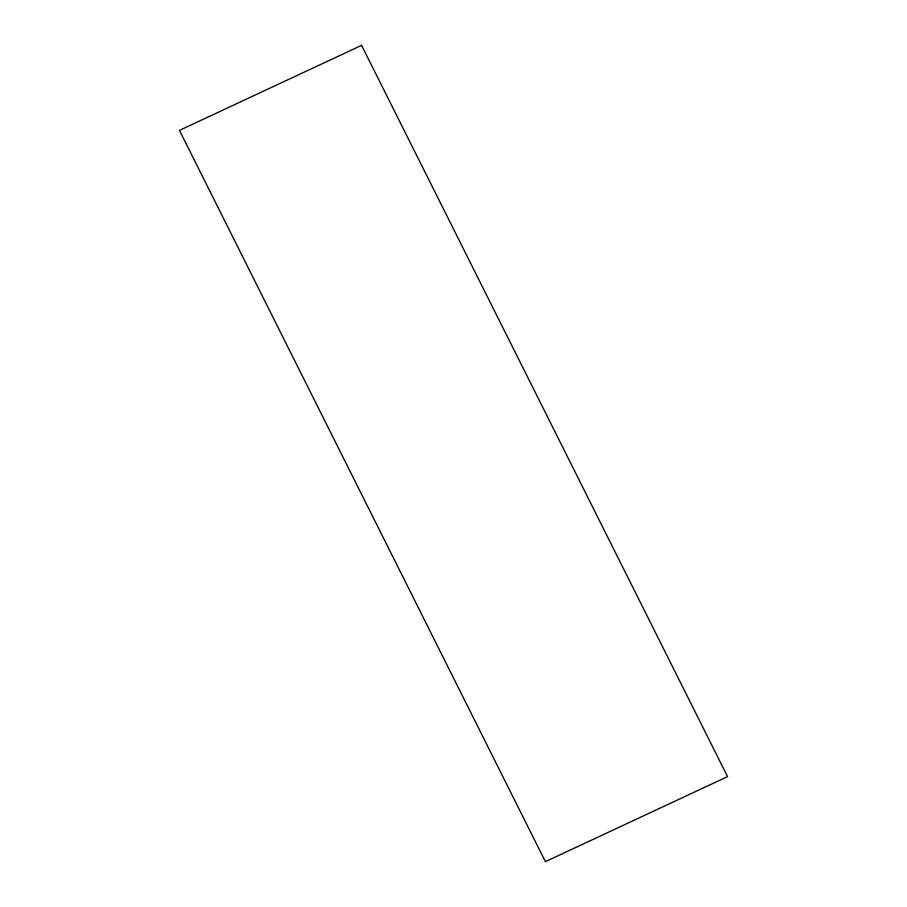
<?xml version="1.0" encoding="UTF-8"?>
<svg xmlns="http://www.w3.org/2000/svg" width="907" height="907" viewBox="0 0 907 907"><rect width="100%" height="100%" fill="white"/><g stroke="black" fill="none" stroke-linecap="round" stroke-linejoin="round"><path stroke-width="1.36" d="M361.587 45.35L179.439 130.381L545.413 861.65L727.561 776.619L361.587 45.35"/></g></svg>
